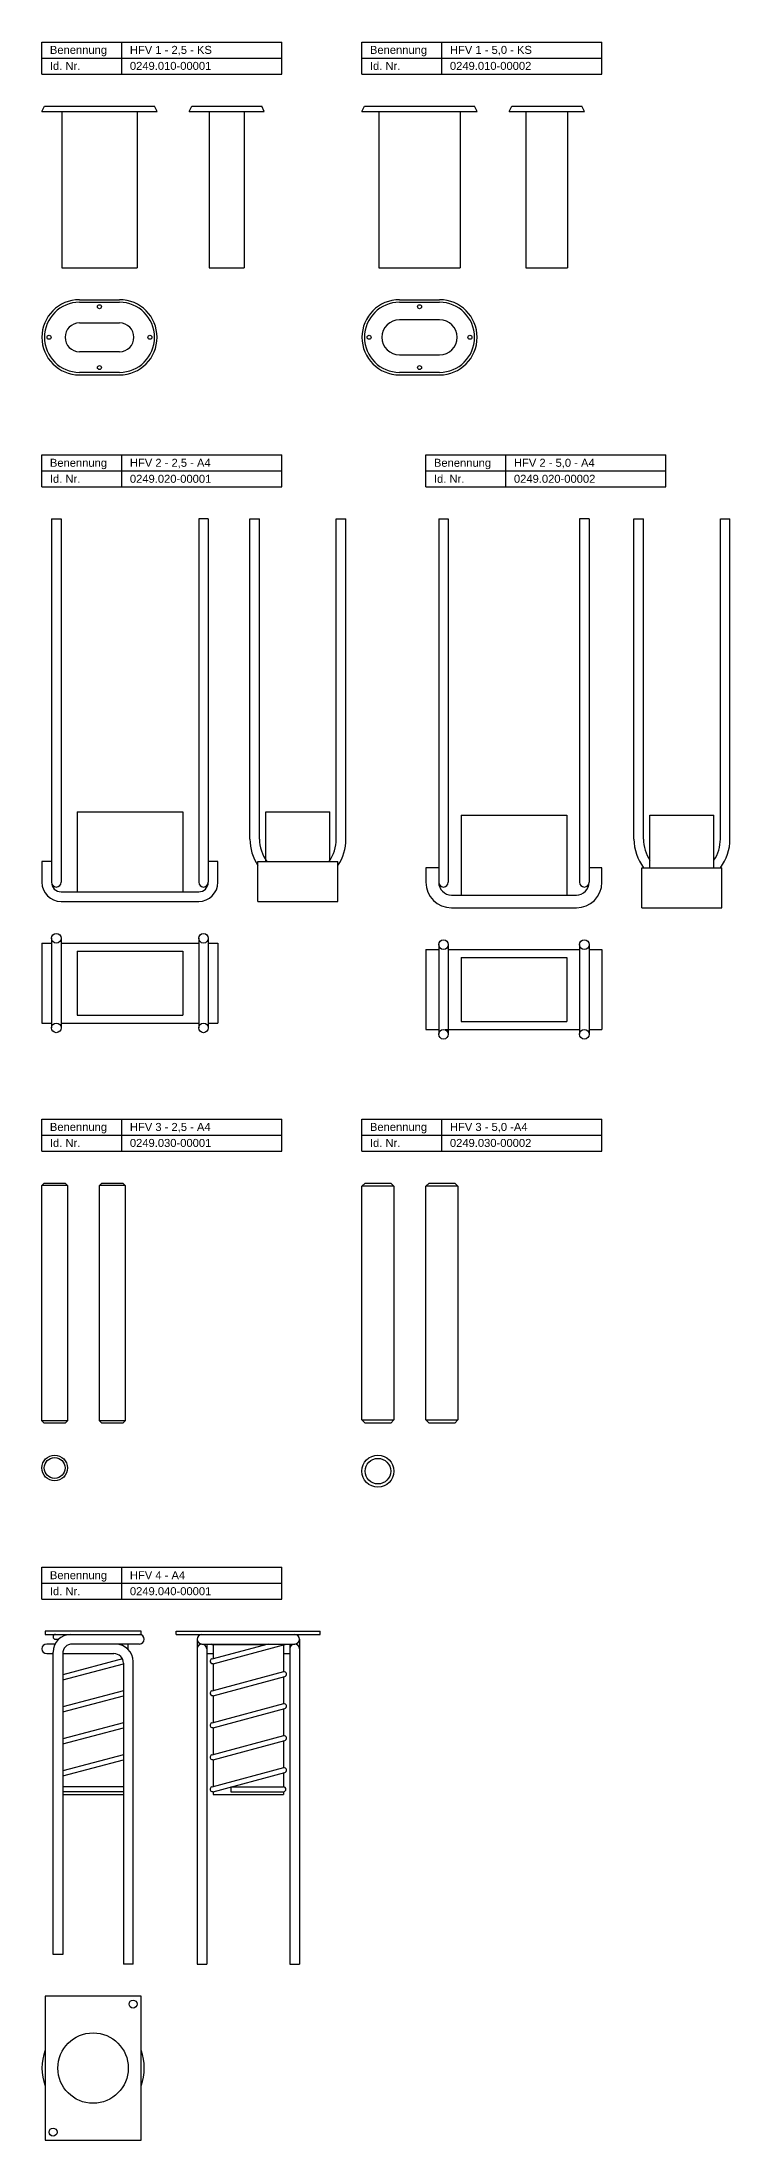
# Model space of a CAD drawing. Header units: millimetres. Extents: x 77 to 507, y 249 to 2936.
# Drawn here: x 77 to 507, y 1625 to 2936 of the extents above; entities that cross this region are included whole.
import ezdxf

# ---------------------------------------------------------------- set-up
doc = ezdxf.new("R2010")
doc.units = ezdxf.units.MM
doc.header["$LTSCALE"] = 15
doc.layers.add('HALFEN', color=2, linetype='CONTINUOUS')
doc.styles.add('ARIAL50', font='ARIAL.TTF', dxfattribs={"height": 5})

msp = doc.modelspace()

# ---------------------------------------------------------------- linework, layer by layer
at = {"layer": 'HALFEN'}
for p, q in [((77.2, 2936.2), (227.2, 2936.2)), ((77.2, 2916.2), (77.2, 2936.2)), ((77.2, 2926.2), (227.2, 2926.2)), ((127.2, 2916.2), (127.2, 2936.2)), ((227.2, 2916.2), (227.2, 2936.2)), ((277.2, 2936.2), (427.2, 2936.2)), ((277.2, 2916.2), (277.2, 2936.2)), ((277.2, 2926.2), (427.2, 2926.2)), ((327.2, 2916.2), (327.2, 2936.2)), ((427.2, 2916.2), (427.2, 2936.2)), ((77.2, 2916.2), (227.2, 2916.2)), ((277.2, 2916.2), (427.2, 2916.2)), ((77.2, 2892.8), (78.9, 2896.2)), ((77.2, 2892.8), (149.2, 2892.8)), ((78.9, 2896.2), (147.6, 2896.2)), ((89.7, 2892.8), (89.7, 2795.2)), ((136.7, 2892.8), (136.7, 2795.2)), ((149.2, 2892.8), (147.6, 2896.2)), ((169.2, 2892.8), (170.9, 2896.2)), ((169.2, 2892.8), (216.2, 2892.8)), ((170.9, 2896.2), (214.6, 2896.2)), ((181.7, 2892.8), (181.7, 2795.2)), ((203.7, 2892.8), (203.7, 2795.2)), ((216.2, 2892.8), (214.6, 2896.2)), ((277.2, 2892.8), (278.9, 2896.2)), ((277.2, 2892.8), (349.2, 2892.8)), ((278.9, 2896.2), (347.6, 2896.2)), ((287.7, 2892.8), (287.7, 2795.2)), ((338.7, 2892.8), (338.7, 2795.2)), ((349.2, 2892.8), (347.6, 2896.2)), ((369.2, 2892.8), (370.9, 2896.2)), ((369.2, 2892.8), (416.2, 2892.8)), ((370.9, 2896.2), (414.6, 2896.2)), ((379.7, 2892.8), (379.7, 2795.2)), ((405.7, 2892.8), (405.7, 2795.2)), ((416.2, 2892.8), (414.6, 2896.2)), ((89.7, 2795.2), (136.7, 2795.2)), ((181.7, 2795.2), (203.7, 2795.2)), ((287.7, 2795.2), (338.7, 2795.2)), ((379.7, 2795.2), (405.7, 2795.2)), ((100.7, 2775.2), (125.7, 2775.2)), ((100.7, 2773.6), (125.7, 2773.6)), ((300.7, 2775.2), (325.7, 2775.2)), ((300.7, 2773.6), (325.7, 2773.6)), ((100.7, 2760.8), (125.7, 2760.8)), ((300.7, 2762.8), (325.7, 2762.8)), ((100.7, 2742.8), (125.7, 2742.8)), ((300.7, 2740.8), (325.7, 2740.8)), ((100.7, 2729.9), (125.7, 2729.9)), ((100.7, 2728.2), (125.7, 2728.2)), ((300.7, 2729.9), (325.7, 2729.9)), ((300.7, 2728.2), (325.7, 2728.2)), ((77.2, 2678.2), (227.2, 2678.2)), ((77.2, 2658.2), (77.2, 2678.2)), ((127.2, 2658.2), (127.2, 2678.2)), ((227.2, 2658.2), (227.2, 2678.2)), ((317.2, 2678.2), (467.2, 2678.2)), ((317.2, 2658.2), (317.2, 2678.2)), ((367.2, 2658.2), (367.2, 2678.2)), ((467.2, 2658.2), (467.2, 2678.2)), ((77.2, 2668.2), (227.2, 2668.2)), ((317.2, 2668.2), (467.2, 2668.2)), ((77.2, 2658.2), (227.2, 2658.2)), ((317.2, 2658.2), (467.2, 2658.2)), ((83.2, 2638.2), (83.2, 2411.2)), ((83.2, 2638.2), (89.2, 2638.2)), ((89.2, 2638.2), (89.2, 2411.2)), ((175.2, 2638.2), (175.2, 2411.2)), ((181.2, 2638.2), (175.2, 2638.2)), ((181.2, 2638.2), (181.2, 2411.2)), ((207.2, 2638.2), (213.2, 2638.2)), ((207.2, 2438.2), (207.2, 2638.2)), ((213.2, 2438.2), (213.2, 2638.2)), ((261.2, 2438.2), (261.2, 2638.2)), ((261.2, 2638.2), (267.2, 2638.2)), ((267.2, 2438.2), (267.2, 2638.2)), ((325.2, 2638.2), (325.2, 2411.2)), ((325.2, 2638.2), (331.2, 2638.2)), ((331.2, 2638.2), (331.2, 2411.2)), ((413.2, 2638.2), (413.2, 2411.2)), ((419.2, 2638.2), (413.2, 2638.2)), ((419.2, 2638.2), (419.2, 2411.2)), ((447.2, 2438.2), (447.2, 2638.2)), ((447.2, 2638.2), (453.2, 2638.2)), ((453.2, 2438.2), (453.2, 2638.2)), ((501.2, 2438.2), (501.2, 2638.2)), ((501.2, 2638.2), (507.2, 2638.2)), ((507.2, 2438.2), (507.2, 2638.2)), ((99.2, 2455.2), (165.2, 2455.2)), ((99.2, 2455.2), (99.2, 2405.2)), ((165.2, 2455.2), (165.2, 2405.2)), ((217.2, 2455.2), (257.2, 2455.2)), ((217.2, 2424.2), (217.2, 2455.2)), ((257.2, 2424.2), (257.2, 2455.2)), ((339.2, 2453.2), (339.2, 2403.2)), ((339.2, 2453.2), (405.2, 2453.2)), ((405.2, 2453.2), (405.2, 2403.2)), ((457.2, 2453.2), (497.2, 2453.2)), ((457.2, 2420.2), (457.2, 2453.2)), ((497.2, 2420.2), (497.2, 2453.2)), ((77.2, 2424.2), (77.2, 2411.2)), ((83.2, 2424.2), (77.2, 2424.2)), ((187.2, 2424.2), (181.2, 2424.2)), ((187.2, 2411.2), (187.2, 2424.2)), ((212.2, 2399.2), (212.2, 2424.2)), ((212.2, 2424.2), (262.2, 2424.2)), ((262.2, 2399.2), (262.2, 2424.2)), ((317.2, 2420.2), (317.2, 2411.2)), ((325.2, 2420.2), (317.2, 2420.2)), ((427.2, 2420.2), (419.2, 2420.2)), ((427.2, 2411.2), (427.2, 2420.2)), ((452.2, 2420.2), (502.2, 2420.2)), ((452.2, 2395.2), (452.2, 2420.2)), ((502.2, 2395.2), (502.2, 2420.2)), ((89.2, 2405.2), (175.2, 2405.2)), ((89.2, 2399.2), (175.2, 2399.2)), ((212.2, 2399.2), (262.2, 2399.2)), ((333.2, 2403.2), (411.2, 2403.2)), ((333.2, 2395.2), (411.2, 2395.2)), ((452.2, 2395.2), (502.2, 2395.2)), ((77.2, 2373.2), (77.2, 2323.2)), ((77.2, 2373.2), (83.2, 2373.2)), ((83.2, 2376.2), (83.2, 2320.2)), ((89.2, 2376.2), (89.2, 2320.2)), ((89.2, 2373.2), (175.2, 2373.2)), ((175.2, 2376.2), (175.2, 2320.2)), ((181.2, 2376.2), (181.2, 2320.2)), ((181.2, 2373.2), (187.2, 2373.2)), ((187.2, 2373.2), (187.2, 2323.2)), ((99.2, 2368.2), (99.2, 2328.2)), ((99.2, 2368.2), (165.2, 2368.2)), ((165.2, 2368.2), (165.2, 2328.2)), ((317.2, 2369.2), (317.2, 2319.2)), ((317.2, 2369.2), (325.2, 2369.2)), ((325.2, 2372.2), (325.2, 2316.2)), ((331.2, 2372.2), (331.2, 2316.2)), ((331.2, 2369.2), (413.2, 2369.2)), ((339.2, 2364.2), (405.2, 2364.2)), ((339.2, 2364.2), (339.2, 2324.2)), ((405.2, 2364.2), (405.2, 2324.2)), ((413.2, 2372.2), (413.2, 2316.2)), ((419.2, 2372.2), (419.2, 2316.2)), ((419.2, 2369.2), (427.2, 2369.2)), ((427.2, 2369.2), (427.2, 2319.2)), ((77.2, 2323.2), (83.2, 2323.2)), ((89.2, 2323.2), (175.2, 2323.2)), ((99.2, 2328.2), (165.2, 2328.2)), ((181.2, 2323.2), (187.2, 2323.2)), ((339.2, 2324.2), (405.2, 2324.2)), ((317.2, 2319.2), (325.2, 2319.2)), ((329.2, 2319.2), (413.2, 2319.2)), ((419.2, 2319.2), (427.2, 2319.2)), ((77.2, 2263.2), (227.2, 2263.2)), ((77.2, 2243.2), (77.2, 2263.2)), ((127.2, 2243.2), (127.2, 2263.2)), ((227.2, 2243.2), (227.2, 2263.2)), ((277.2, 2263.2), (427.2, 2263.2)), ((277.2, 2243.2), (277.2, 2263.2)), ((327.2, 2243.2), (327.2, 2263.2)), ((427.2, 2243.2), (427.2, 2263.2)), ((77.2, 2253.2), (227.2, 2253.2)), ((77.2, 2243.2), (227.2, 2243.2)), ((277.2, 2253.2), (427.2, 2253.2)), ((277.2, 2243.2), (427.2, 2243.2)), ((78.7, 2223.2), (77.2, 2221.8)), ((77.2, 2074.7), (77.2, 2221.8)), ((93.2, 2221.8), (77.2, 2221.8)), ((78.7, 2223.2), (91.7, 2223.2)), ((91.7, 2223.2), (93.2, 2221.8)), ((93.2, 2221.8), (93.2, 2074.7)), ((113.2, 2221.8), (114.7, 2223.2)), ((113.2, 2074.7), (113.2, 2221.8)), ((129.2, 2221.8), (113.2, 2221.8)), ((114.7, 2223.2), (127.7, 2223.2)), ((129.2, 2221.8), (127.7, 2223.2)), ((129.2, 2221.8), (129.2, 2074.7)), ((277.2, 2221.2), (279.2, 2223.2)), ((277.2, 2075.2), (277.2, 2221.2)), ((297.2, 2221.2), (277.2, 2221.2)), ((279.2, 2223.2), (295.2, 2223.2)), ((295.2, 2223.2), (297.2, 2221.2)), ((297.2, 2221.2), (297.2, 2075.2)), ((317.2, 2221.2), (319.2, 2223.2)), ((317.2, 2075.2), (317.2, 2221.2)), ((337.2, 2221.2), (317.2, 2221.2)), ((319.2, 2223.2), (335.2, 2223.2)), ((335.2, 2223.2), (337.2, 2221.2)), ((337.2, 2221.2), (337.2, 2075.2)), ((78.7, 2073.2), (77.2, 2074.7)), ((93.2, 2074.7), (77.2, 2074.7)), ((91.7, 2073.2), (78.7, 2073.2)), ((93.2, 2074.7), (91.7, 2073.2)), ((113.2, 2074.7), (114.7, 2073.2)), ((129.2, 2074.7), (113.2, 2074.7)), ((127.7, 2073.2), (114.7, 2073.2)), ((127.7, 2073.2), (129.2, 2074.7)), ((277.2, 2075.2), (297.2, 2075.2)), ((279.2, 2073.2), (277.2, 2075.2)), ((295.2, 2073.2), (279.2, 2073.2)), ((297.2, 2075.2), (295.2, 2073.2)), ((319.2, 2073.2), (317.2, 2075.2)), ((317.2, 2075.2), (337.2, 2075.2)), ((335.2, 2073.2), (319.2, 2073.2)), ((337.2, 2075.2), (335.2, 2073.2)), ((77.2, 1983.2), (227.2, 1983.2)), ((77.2, 1963.2), (77.2, 1983.2)), ((127.2, 1963.2), (127.2, 1983.2)), ((227.2, 1963.2), (227.2, 1983.2)), ((77.2, 1973.2), (227.2, 1973.2)), ((77.2, 1963.2), (227.2, 1963.2)), ((139.2, 1943.2), (79.2, 1943.2)), ((79.2, 1943.2), (79.2, 1941.2)), ((79.2, 1941.2), (139.2, 1941.2)), ((85.7, 1941.2), (132.7, 1941.2)), ((85.7, 1941.2), (85.7, 1941.2)), ((132.7, 1941.2), (132.7, 1941.2)), ((139.2, 1941.2), (139.2, 1943.2)), ((161.2, 1941.2), (161.2, 1943.2)), ((161.2, 1943.2), (251.2, 1943.2)), ((161.2, 1941.2), (251.2, 1941.2)), ((251.2, 1941.2), (251.2, 1943.2)), ((85.5, 1935.2), (80.2, 1935.2)), ((80.2, 1929.2), (84.2, 1929.2)), ((84.2, 1741.2), (84.2, 1930.2)), ((85.7, 1938.2), (85.7, 1938.2)), ((85.7, 1938.2), (87.7, 1938.2)), ((90.2, 1929.2), (90.2, 1741.2)), ((90.2, 1929.2), (122.2, 1929.2)), ((138.2, 1935.2), (96.2, 1935.2)), ((131.2, 1931.8), (131.2, 1935.2)), ((174.2, 1938.2), (174.2, 1735.2)), ((177.2, 1935.2), (235.2, 1935.2)), ((180.2, 1935.2), (180.2, 1735.2)), ((180.2, 1929.2), (184.2, 1929.2)), ((218.7, 1935.2), (183.5, 1925.8)), ((184.2, 1922.9), (229, 1934.9)), ((216.6, 1934.7), (184.2, 1934.7)), ((184.2, 1934.7), (184.2, 1926)), ((216.6, 1934.7), (216.6, 1935.2)), ((228.2, 1934.7), (228.2, 1917.8)), ((228.2, 1929.2), (232.2, 1929.2)), ((232.2, 1935.2), (232.2, 1735.2)), ((238.2, 1938.2), (238.2, 1735.2)), ((127.6, 1925.9), (90.2, 1915.9)), ((90.2, 1912.8), (128.2, 1922.9)), ((128.2, 1923.2), (128.2, 1735.2)), ((134.2, 1735.2), (134.2, 1924.2)), ((228.2, 1917.8), (183.5, 1905.8)), ((184.2, 1922.9), (184.2, 1906)), ((184.2, 1902.9), (229, 1914.9)), ((228.2, 1914.7), (228.2, 1897.8)), ((128.2, 1906), (90.2, 1895.9)), ((90.2, 1892.8), (128.2, 1902.9)), ((184.2, 1902.9), (184.2, 1886)), ((228.2, 1897.8), (183.5, 1885.8)), ((184.2, 1882.9), (229, 1894.9)), ((228.2, 1894.7), (228.2, 1877.8)), ((128.2, 1886), (90.2, 1875.9)), ((90.2, 1872.8), (128.2, 1882.9)), ((228.2, 1877.8), (183.5, 1865.8)), ((184.2, 1882.9), (184.2, 1866)), ((184.2, 1862.9), (229, 1874.9)), ((128.2, 1866), (90.2, 1855.9)), ((90.2, 1852.8), (128.2, 1862.9)), ((184.2, 1862.9), (184.2, 1846)), ((228.2, 1874.7), (228.2, 1857.8)), ((228.2, 1857.8), (183.5, 1845.8)), ((184.2, 1842.9), (229, 1854.9)), ((228.2, 1854.7), (228.2, 1845.9)), ((128.2, 1845.9), (90.2, 1845.9)), ((128.2, 1842.9), (90.2, 1842.9)), ((90.2, 1841.2), (128.2, 1841.2)), ((184.2, 1842.9), (184.2, 1841.2)), ((184.2, 1841.2), (228.2, 1841.2)), ((195.3, 1845.9), (228.2, 1845.9)), ((195.3, 1845.9), (195.3, 1842.9)), ((195.3, 1842.9), (228.2, 1842.9)), ((228.2, 1842.9), (228.2, 1841.2)), ((90.2, 1741.2), (84.2, 1741.2)), ((134.2, 1735.2), (128.2, 1735.2)), ((174.2, 1735.2), (180.2, 1735.2)), ((232.2, 1735.2), (238.2, 1735.2))]:
    msp.add_line(p, q, dxfattribs=at)
msp.add_lwpolyline([(139.2, 1715.2), (79.2, 1715.2), (79.2, 1625.2), (139.2, 1625.2)], close=True, dxfattribs=at)
for centre, radius in [((113.2, 2770.8), 1.25), ((313.2, 2770.8), 1.25), ((81.7, 2751.7), 1.25), ((144.7, 2751.7), 1.25), ((281.7, 2751.7), 1.25), ((344.7, 2751.7), 1.25), ((113.2, 2732.8), 1.25), ((313.2, 2732.8), 1.25), ((86.2, 2376.2), 3), ((178.2, 2376.2), 3), ((328.2, 2372.2), 3), ((416.2, 2372.2), 3), ((86.2, 2320.2), 3), ((178.2, 2320.2), 3), ((328.2, 2316.2), 3), ((416.2, 2316.2), 3), ((85.2, 2045.2), 8), ((85.2, 2045.2), 6.5), ((287.2, 2043.2), 10), ((287.2, 2043.2), 8), ((134.2, 1710.2), 2.5), ((109.2, 1670.2), 22), ((84.2, 1630.2), 2.5)]:
    msp.add_circle(centre, radius, dxfattribs=at)
for centre, radius, start, end in [((100.7, 2751.7), 23.5, 90, 270), ((100.7, 2751.7), 23.5, 90, 270), ((100.7, 2751.7), 21.9, 90, 270), ((125.7, 2751.7), 23.5, 270, 90), ((125.7, 2751.7), 21.9, 270, 90), ((300.7, 2751.7), 23.5, 90, 270), ((300.7, 2751.7), 23.5, 90, 270), ((300.7, 2751.7), 21.9, 90, 270), ((325.7, 2751.7), 23.5, 270, 90), ((325.7, 2751.7), 21.9, 270, 90), ((100.7, 2751.7), 9, 90, 270), ((125.7, 2751.7), 9, 270, 90), ((300.7, 2751.7), 11, 90, 270), ((325.7, 2751.7), 11, 270, 90), ((237.2, 2438.2), 30, 180, 213.5573), ((237.2, 2438.2), 24, 180, 215.6853), ((237.2, 2438.2), 24, 324.3147, 0), ((237.2, 2438.2), 30, 326.4427, 0), ((477.2, 2438.2), 30, 180, 216.8699), ((477.2, 2438.2), 24, 180, 213.5573), ((477.2, 2438.2), 24, 326.4427, 0), ((477.2, 2438.2), 30, 323.1301, 0), ((89.2, 2411.2), 12, 180, 270), ((89.2, 2411.2), 6, 180, 270), ((86.2, 2411.2), 3, 180, 0), ((175.2, 2411.2), 6, 270, 0), ((175.2, 2411.2), 12, 270, 0), ((178.2, 2411.2), 3, 180, 0), ((333.2, 2411.2), 16, 180, 270), ((328.2, 2411.2), 3, 180, 0), ((333.2, 2411.2), 8, 180, 270), ((411.2, 2411.2), 8, 270, 0), ((411.2, 2411.2), 16, 270, 0), ((416.2, 2411.2), 3, 180, 0), ((95.2, 1930.2), 11, 90, 180), ((85.7, 1939.7), 1.5, 90, 270), ((138.2, 1938.2), 3, 270, 90), ((177.2, 1938.2), 3, 90, 270), ((235.2, 1938.2), 3, 270, 90), ((80.2, 1932.2), 3, 90, 270), ((96.2, 1929.2), 6, 90, 180), ((122.2, 1923.2), 6, 0, 90), ((123.2, 1924.2), 11, 0, 90), ((177.2, 1932.2), 3, 0, 180), ((184.2, 1936.2), 1.55, 219.8, 270), ((228.6, 1936.3), 1.5, 284.9748, 312.9686), ((235.2, 1932.2), 3, 0, 180), ((183.9, 1924.4), 1.5, 104.9748, 284.9748), ((228.6, 1916.3), 1.5, 284.9748, 104.9748), ((183.9, 1904.4), 1.5, 104.9748, 284.9748), ((228.6, 1896.3), 1.5, 284.9748, 104.9748), ((183.9, 1884.4), 1.5, 104.9748, 284.9748), ((228.6, 1876.3), 1.5, 284.9748, 104.9748), ((183.9, 1864.4), 1.5, 104.9748, 284.9748), ((228.6, 1856.3), 1.5, 284.9748, 104.9748), ((183.9, 1844.4), 1.5, 104.9748, 284.9748), ((228.2, 1844.4), 1.47, 270, 90), ((109.2, 1670.2), 32, 159.6359, 200.3641), ((109.2, 1670.2), 32, 339.6359, 20.3641)]:
    msp.add_arc(centre, radius, start, end, dxfattribs=at)

# ---------------------------------------------------------------- texts
at = {"layer": 'HALFEN', "style": 'ARIAL50'}
for s, p in [('Benennung', (82.2, 2928.8)), ('Id. Nr.', (82.2, 2918.8)), ('0249.010-00001', (132.2, 2918.8)), ('HFV 1 - 2,5 - KS', (132.2, 2928.8)), ('Benennung', (282.2, 2928.8)), ('Id. Nr.', (282.2, 2918.8)), ('0249.010-00002', (332.2, 2918.8)), ('HFV 1 - 5,0 - KS', (332.2, 2928.8)), ('Benennung', (82.2, 2670.8)), ('HFV 2 - 2,5 - A4', (132.2, 2670.8)), ('Benennung', (322.2, 2670.8)), ('HFV 2 - 5,0 - A4', (372.2, 2670.8)), ('Id. Nr.', (82.2, 2660.8)), ('0249.020-00001', (132.2, 2660.8)), ('Id. Nr.', (322.2, 2660.8)), ('0249.020-00002', (372.2, 2660.8)), ('Benennung', (82.2, 2255.8)), ('HFV 3 - 2,5 - A4', (132.2, 2255.8)), ('Benennung', (282.2, 2255.8)), ('HFV 3 - 5,0 -A4', (332.2, 2255.8)), ('Id. Nr.', (82.2, 2245.8)), ('0249.030-00001', (132.2, 2245.8)), ('Id. Nr.', (282.2, 2245.8)), ('0249.030-00002', (332.2, 2245.8)), ('Benennung', (82.2, 1975.7)), ('HFV 4 - A4', (132.2, 1975.7)), ('Id. Nr.', (82.2, 1965.7)), ('0249.040-00001', (132.2, 1965.7))]:
    msp.add_text(s, height=5, dxfattribs=at).set_placement(p)

doc.saveas('drawing.dxf')
